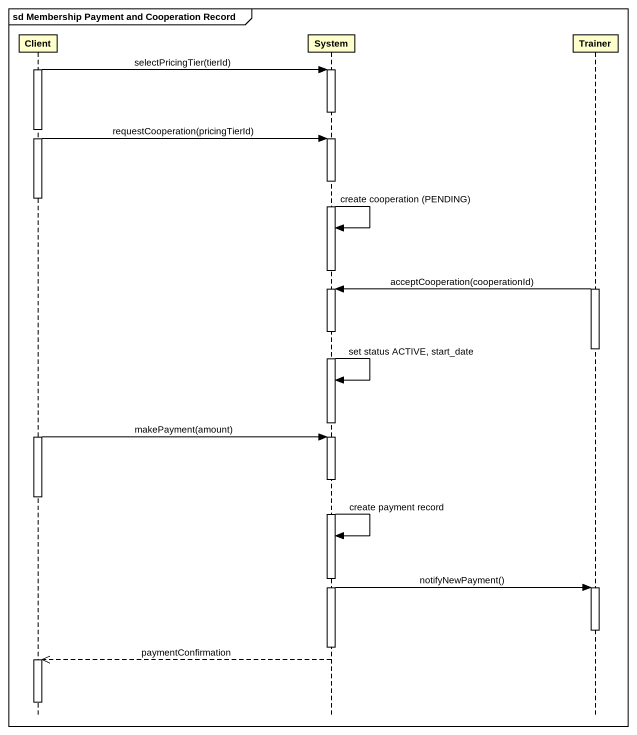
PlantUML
@startuml
mainframe sd Membership Payment and Cooperation Record
hide footbox
participant Client
participant System
participant Trainer

activate Client
Client -> System : selectPricingTier(tierId)
activate System
deactivate System
Client -> System : requestCooperation(pricingTierId)
activate System
deactivate Client
System -> System : create cooperation (PENDING)
deactivate System
activate Trainer
Trainer -> System : acceptCooperation(cooperationId)
activate System
deactivate Trainer
System -> System : set status ACTIVE, start_date
deactivate System
activate Client
Client -> System : makePayment(amount)
activate System
deactivate Client
System -> System : create payment record
System -> Trainer : notifyNewPayment()
activate Trainer
deactivate Trainer
deactivate System
System -->> Client : paymentConfirmation
activate Client
deactivate Client
@enduml
